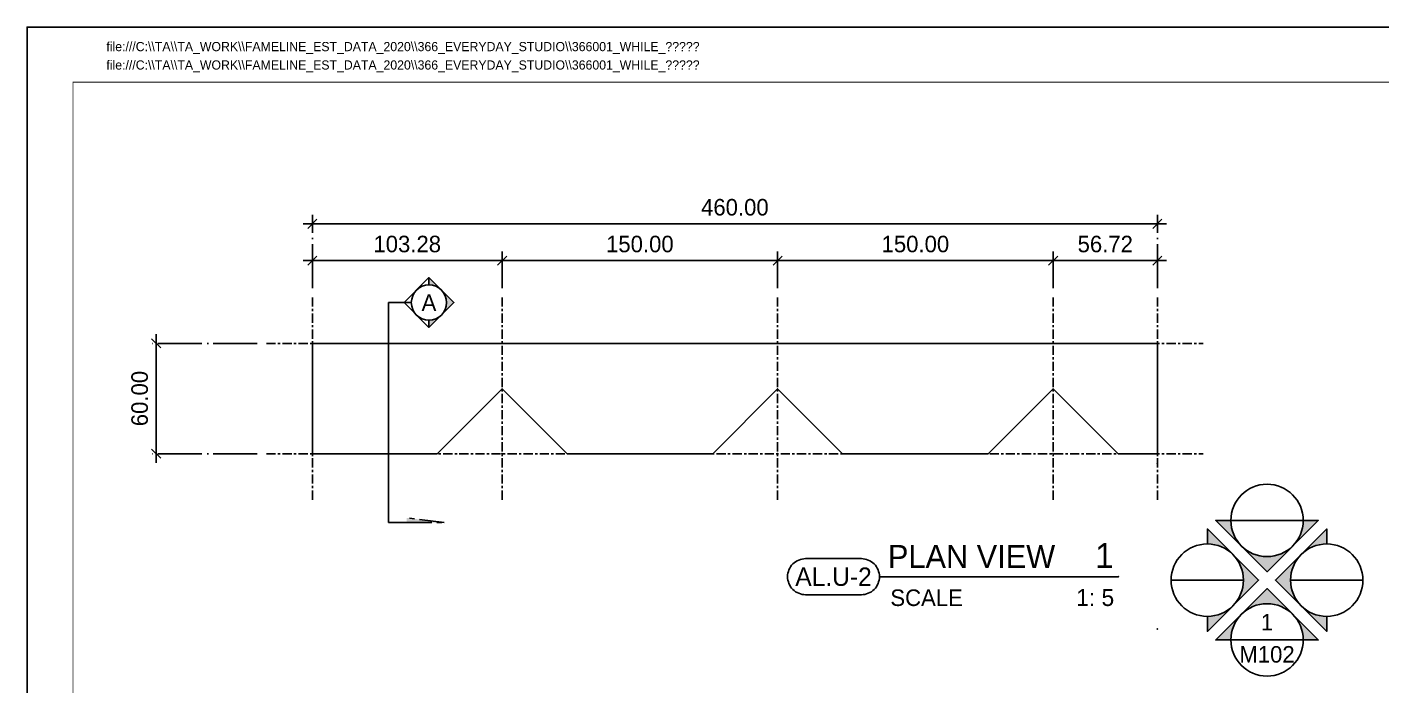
# Model space of a CAD drawing. Header units: millimetres. Extents: x -244126 to 368105, y -173968 to 259060.
# Drawn here: x 14462 to 15200, y 57088 to 57447 of the extents above; entities that cross this region are included whole.
import ezdxf
from ezdxf.enums import TextEntityAlignment as Align

# ---------------------------------------------------------------- set-up
doc = ezdxf.new("R2010")
doc.units = ezdxf.units.MM
doc.header["$MEASUREMENT"] = 0
for name, pattern in [('ACAD_ISO04W100', [30, 24, -3, 0, -3]), ('BORDER2', [22.225, 6.35, -3.175, 6.35, -3.175, 0, -3.175]), ('CENTER', [2, 1.25, -0.25, 0.25, -0.25]), ('TA_GL_000.00010', [0.000275, 0.0001, -2.5e-05, 2.5e-05, -2.5e-05, 0.0001]), ('TA_GL_005.00', [13.75, 5, -1.25, 1.25, -1.25, 5])]:
    doc.linetypes.add(name, pattern=pattern)
for name, color, linetype in [('000 - GRID', 8, 'CENTER'), ('000 - L I N E 0.1', 1, 'Continuous'), ('000 - SYMBOL CON', 1, 'Continuous'), ('000 - T E X T', 4, 'Continuous'), ('000 - TITLEBLOCK', 4, 'Continuous'), ('001 - ASCESSORIES', 1, 'Continuous'), ('A04_TUBE SERIES', 7, 'Continuous'), ('A11_ALU.SOLID SHEET', 7, 'Continuous')]:
    doc.layers.add(name, color=color, linetype=linetype)
doc.styles.add('Cetury Gothic', font='GOTHIC.TTF')
doc.styles.add('CORDIA', font='cordia.shx')
doc.styles.add('MtXpl_BrowalliaUPC', font='BrowalliaUPC.ttf')
doc.styles.add('TA', font='Cordia New.ttf', dxfattribs={"height": 4.5})
doc.dimstyles.new('DIM E-E', dxfattribs={"dimscale": 2, "dimtxt": 0.18, "dimasz": 0.1, "dimexe": 0.1, "dimexo": 0.1, "dimgap": 0.09, "dimtad": 1, "dimtoh": 1, "dimzin": 0, "dimdsep": 46, "dimtxsty": 'CORDIA', "dimblk": 'OBLIQUE', "dimcen": 0.1, "dimdle": 0.1, "dimclrd": 40, "dimclre": 140, "dimclrt": 3, "dimadec": 0, "dimazin": 0, "dimtfac": 1, "dimtix": 1, "dimtmove": 2, "dimatfit": 3, "dimfxl": 1, "dimtolj": 1, "dimtzin": 0, "dimarcsym": 0})

# ---------------------------------------------------------------- blocks, each defined once
blk = doc.blocks.new('A$Cfd196da9')
at = {"color": 0, "linetype": 'ByBlock', "const_width": 0.1}
blk.add_lwpolyline([(-143.5, -98), (96.5, -98), (96.5, 99), (-143.5, 99)], close=True, dxfattribs=at)
blk = doc.blocks.new('*U1676')
at = {"layer": '000 - L I N E 0.1', "color": 21, "linetype": 'Continuous'}
blk.add_lwpolyline([(35.6, 1050), (0, 1050), (0, 1014.4)], dxfattribs=at)
at = {"layer": '000 - TITLEBLOCK', "color": 250}
blk.add_lwpolyline([(0, 0), (1485, 0), (1485, 1050), (0, 1050)], close=True, dxfattribs=at)
at = {"layer": '000 - T E X T', "color": 3, "xscale": 5, "yscale": 5, "zscale": 5}
blk.add_blockref('A$Cfd196da9', (742.5, 525), dxfattribs=at)
at = {"color": 4, "style": 'TA'}
blk.add_attdef('PAPER_SIZE', text='', height=6.25, dxfattribs=at).set_placement((1421.5, 24.94), align=Align.MIDDLE_RIGHT)
blk.add_attdef('SCALE_SIZE', text='', height=6.25, dxfattribs=at).set_placement((1433.78, 25.07), align=Align.MIDDLE_LEFT)
at = {"layer": '000 - T E X T', "color": 250, "style": 'TA'}
for tag, height, p in [('SUPERLINK', 5, (43.16, 1039.41)), ('NAMEFILE', 5, (43.16, 1029.41)), ('SC', 100, (8.41, 938.03))]:
    blk.add_attdef(tag, text='', height=height, dxfattribs=at).set_placement(p, align=Align.MIDDLE_LEFT)
at = {"layer": '000 - T E X T', "color": 4, "style": 'TA'}
for tag, height, p in [('NAME_JOB_1', 5, (1309.16, 845.63)), ('NAME_JOB_2', 5, (1309.16, 834.72)), ('NAME_PROJECT_1', 7.5, (1234.52, 797.42)), ('NAME_PROJECT_2', 7.5, (1234.52, 778.92)), ('NAME_PROJECT_3', 7.5, (1234.52, 760.42)), ('CODE_VALUE_1', 4.75, (1302.87, 722.8)), ('CODE_VALUE_2', 4.75, (1302.87, 707.8)), ('PART_NAME_VALUE_1', 4.75, (1302.87, 689.69)), ('PART_NAME_VALUE_2', 4.75, (1302.87, 674.69)), ('PART_NAME_VALUE_3', 4.75, (1302.87, 659.69)), ('MATTERIAL_VALUE_1', 9, (1304.89, 642.26)), ('SPEC_VALUE', 9, (1304.89, 621.71)), ('THICKNESS_VALUE', 9, (1304.89, 601.32)), ('COATING_VALUE_1', 9, (1304.89, 581.25)), ('COATING_VALUE_2', 9, (1304.89, 561.18)), ('NAME_TITLE_1', 6, (1236.27, 194.04)), ('NAME_TITLE_2', 6, (1236.27, 177.39)), ('NAME_TITLE_3', 6, (1236.27, 160.74)), ('DRAWING_NO1', 6, (1236.53, 82.29)), ('DRAWING_NO2', 6, (1236.53, 62.29))]:
    blk.add_attdef(tag, text='', height=height, dxfattribs=at).set_placement(p, align=Align.MIDDLE_LEFT)
for tag, p in [('NAME_DAFT', (1383.53, 340.54)), ('NAME_CHECKED', (1383.53, 306.49)), ('NAME_DESIGNER', (1383.53, 273.03)), ('NAME_DESIGN_MGR', (1383.53, 237.79))]:
    blk.add_attdef(tag, text='', height=9, dxfattribs=at).set_placement(p, align=Align.MIDDLE_CENTER)
for tag, p, height in [('REV', (1383.82, 125.62), 9.38), ('NAME_REMARK', (138.21, 43.26), 10)]:
    blk.add_attdef(tag, p, '', height=height, dxfattribs=at)
at = {"layer": '000 - T E X T', "color": 4, "style": 'Cetury Gothic'}
for tag, p in [('SHEET_NO.', (1403.95, 84.99)), ('TOTAL_SHEET_NO.', (1402.41, 44.1))]:
    blk.add_attdef(tag, text='', height=9, dxfattribs=at).set_placement(p, align=Align.CENTER)
blk = doc.blocks.new('*U4419')
at = {"layer": '001 - ASCESSORIES', "color": 0, "linetype": 'ByBlock'}
for p, q in [((-225, 0), (-75, 0)), ((-75, 0), (75, 0)), ((75, 0), (225, 0)), ((225, 0), (235, 0)), ((-157.07, -60), (-225, -60)), ((-75, -60), (-86.36, -60)), ((-86.36, -60), (-86.36, -60)), ((-7.07, -60), (-75, -60)), ((75, -60), (63.64, -60)), ((63.64, -60), (63.64, -60)), ((142.93, -60), (75, -60)), ((225, -60), (213.64, -60)), ((213.64, -60), (213.64, -60)), ((225, -60), (235, -60))]:
    blk.add_line(p, q, dxfattribs=at)
for points in [[(-86.36, -60), (-121.72, -24.64), (-157.07, -60)], [(63.64, -60), (28.28, -24.64), (-7.07, -60)], [(213.64, -60), (178.28, -24.64), (142.93, -60)]]:
    blk.add_lwpolyline(points, dxfattribs=at)
blk = doc.blocks.new('*U4420')
at = {"color": 3}
blk.add_point((0, -60), dxfattribs=at)
at = {"layer": '000 - GRID', "color": 0, "linetype": 'ByBlock'}
blk.add_line((0, 25), (0, -85), dxfattribs=at)
at = {"layer": '000 - GRID', "color": 0}
blk.add_point((0, 0), dxfattribs=at)
at = {"style": 'TA', "flags": 1}
blk.add_attdef('LOCATION', (6, 6), '', height=4.5, dxfattribs=at)
blk = doc.blocks.new('*U4421')
at = {"color": 3}
blk.add_point((0, -460), dxfattribs=at)
at = {"layer": '000 - GRID', "color": 0, "linetype": 'ByBlock'}
blk.add_line((0, 25), (0, -485), dxfattribs=at)
at = {"layer": '000 - GRID', "color": 0}
blk.add_point((0, 0), dxfattribs=at)
at = {"style": 'TA', "flags": 1}
blk.add_attdef('LOCATION', (6, 6), '', height=4.5, dxfattribs=at)
blk = doc.blocks.new('_Oblique')
at = {"color": 0, "linetype": 'ByBlock', "lineweight": -2}
blk.add_line((-0.5, -0.5), (0.5, 0.5), dxfattribs=at)
blk = doc.blocks.new('*D4441')
at = {"layer": 'A04_TUBE SERIES', "color": 140, "linetype": 'ACAD_ISO04W100', "lineweight": -2, "transparency": 16777216}
for p, q in [((14617.31, 57304.77), (14617.31, 57324.77)), ((14720.59, 57304.77), (14720.59, 57324.77))]:
    blk.add_line(p, q, dxfattribs=at)
at = {"layer": 'A04_TUBE SERIES', "color": 40, "lineweight": -2, "transparency": 16777216}
blk.add_line((14612.31, 57319.77), (14725.59, 57319.77), dxfattribs=at)
at = {"layer": 'Defpoints', "color": 0, "transparency": 16777216}
for p in [(14720.59, 57319.77), (14617.31, 57299.77), (14720.59, 57299.77)]:
    blk.add_point(p, dxfattribs=at)
at = {"layer": 'A04_TUBE SERIES', "color": 40, "lineweight": -2, "transparency": 16777216, "xscale": 5, "yscale": 5, "zscale": 5, "rotation": 180}
blk.add_blockref('_Oblique', (14617.31, 57319.77), dxfattribs=at)
at = {"layer": 'A04_TUBE SERIES', "color": 40, "lineweight": -2, "transparency": 16777216, "xscale": 5, "yscale": 5, "zscale": 5}
blk.add_blockref('_Oblique', (14720.59, 57319.77), dxfattribs=at)
at = {"layer": 'A04_TUBE SERIES', "color": 3, "transparency": 16777216, "insert": (14668.95, 57328.77), "char_height": 9, "attachment_point": 5, "style": 'CORDIA'}
blk.add_mtext('\\A1;103.28', dxfattribs=at)
blk = doc.blocks.new('*D4442')
at = {"layer": 'A04_TUBE SERIES', "color": 140, "linetype": 'ACAD_ISO04W100', "lineweight": -2, "transparency": 16777216}
for p, q in [((14720.59, 57304.77), (14720.59, 57324.77)), ((14870.59, 57304.77), (14870.59, 57324.77))]:
    blk.add_line(p, q, dxfattribs=at)
at = {"layer": 'A04_TUBE SERIES', "color": 40, "lineweight": -2, "transparency": 16777216}
blk.add_line((14715.59, 57319.77), (14875.59, 57319.77), dxfattribs=at)
at = {"layer": 'Defpoints', "color": 0, "transparency": 16777216}
for p in [(14870.59, 57319.77), (14720.59, 57299.77), (14870.59, 57299.77)]:
    blk.add_point(p, dxfattribs=at)
at = {"layer": 'A04_TUBE SERIES', "color": 40, "lineweight": -2, "transparency": 16777216, "xscale": 5, "yscale": 5, "zscale": 5, "rotation": 180}
blk.add_blockref('_Oblique', (14720.59, 57319.77), dxfattribs=at)
at = {"layer": 'A04_TUBE SERIES', "color": 40, "lineweight": -2, "transparency": 16777216, "xscale": 5, "yscale": 5, "zscale": 5}
blk.add_blockref('_Oblique', (14870.59, 57319.77), dxfattribs=at)
at = {"layer": 'A04_TUBE SERIES', "color": 3, "transparency": 16777216, "insert": (14795.59, 57328.77), "char_height": 9, "attachment_point": 5, "style": 'CORDIA'}
blk.add_mtext('\\A1;150.00', dxfattribs=at)
blk = doc.blocks.new('*D4443')
at = {"layer": 'A04_TUBE SERIES', "color": 140, "linetype": 'ACAD_ISO04W100', "lineweight": -2, "transparency": 16777216}
for p, q in [((14870.59, 57304.77), (14870.59, 57324.77)), ((15020.59, 57304.77), (15020.59, 57324.77))]:
    blk.add_line(p, q, dxfattribs=at)
at = {"layer": 'A04_TUBE SERIES', "color": 40, "lineweight": -2, "transparency": 16777216}
blk.add_line((14865.59, 57319.77), (15025.59, 57319.77), dxfattribs=at)
at = {"layer": 'Defpoints', "color": 0, "transparency": 16777216}
for p in [(15020.59, 57319.77), (14870.59, 57299.77), (15020.59, 57299.77)]:
    blk.add_point(p, dxfattribs=at)
at = {"layer": 'A04_TUBE SERIES', "color": 40, "lineweight": -2, "transparency": 16777216, "xscale": 5, "yscale": 5, "zscale": 5, "rotation": 180}
blk.add_blockref('_Oblique', (14870.59, 57319.77), dxfattribs=at)
at = {"layer": 'A04_TUBE SERIES', "color": 40, "lineweight": -2, "transparency": 16777216, "xscale": 5, "yscale": 5, "zscale": 5}
blk.add_blockref('_Oblique', (15020.59, 57319.77), dxfattribs=at)
at = {"layer": 'A04_TUBE SERIES', "color": 3, "transparency": 16777216, "insert": (14945.59, 57328.77), "char_height": 9, "attachment_point": 5, "style": 'CORDIA'}
blk.add_mtext('\\A1;150.00', dxfattribs=at)
blk = doc.blocks.new('*D4444')
at = {"layer": 'A04_TUBE SERIES', "color": 140, "linetype": 'ACAD_ISO04W100', "lineweight": -2, "transparency": 16777216}
for p, q in [((15020.59, 57304.77), (15020.59, 57324.77)), ((15077.31, 57304.77), (15077.31, 57324.77))]:
    blk.add_line(p, q, dxfattribs=at)
at = {"layer": 'A04_TUBE SERIES', "color": 40, "lineweight": -2, "transparency": 16777216}
blk.add_line((15015.59, 57319.77), (15082.31, 57319.77), dxfattribs=at)
at = {"layer": 'Defpoints', "color": 0, "transparency": 16777216}
for p in [(15077.31, 57319.77), (15020.59, 57299.77), (15077.31, 57299.77)]:
    blk.add_point(p, dxfattribs=at)
at = {"layer": 'A04_TUBE SERIES', "color": 40, "lineweight": -2, "transparency": 16777216, "xscale": 5, "yscale": 5, "zscale": 5, "rotation": 180}
blk.add_blockref('_Oblique', (15020.59, 57319.77), dxfattribs=at)
at = {"layer": 'A04_TUBE SERIES', "color": 40, "lineweight": -2, "transparency": 16777216, "xscale": 5, "yscale": 5, "zscale": 5}
blk.add_blockref('_Oblique', (15077.31, 57319.77), dxfattribs=at)
at = {"layer": 'A04_TUBE SERIES', "color": 3, "transparency": 16777216, "insert": (15048.95, 57328.77), "char_height": 9, "attachment_point": 5, "style": 'CORDIA'}
blk.add_mtext('\\A1;56.72', dxfattribs=at)
blk = doc.blocks.new('*D4445')
at = {"layer": 'A04_TUBE SERIES', "color": 140, "linetype": 'ACAD_ISO04W100', "lineweight": -2, "transparency": 16777216}
for p, q in [((14617.31, 57304.77), (14617.31, 57344.77)), ((15077.31, 57304.77), (15077.31, 57344.77))]:
    blk.add_line(p, q, dxfattribs=at)
at = {"layer": 'A04_TUBE SERIES', "color": 40, "lineweight": -2, "transparency": 16777216}
blk.add_line((14612.31, 57339.77), (15082.31, 57339.77), dxfattribs=at)
at = {"layer": 'Defpoints', "color": 0, "transparency": 16777216}
for p in [(15077.31, 57339.77), (14617.31, 57299.77), (15077.31, 57299.77)]:
    blk.add_point(p, dxfattribs=at)
at = {"layer": 'A04_TUBE SERIES', "color": 40, "lineweight": -2, "transparency": 16777216, "xscale": 5, "yscale": 5, "zscale": 5, "rotation": 180}
blk.add_blockref('_Oblique', (14617.31, 57339.77), dxfattribs=at)
at = {"layer": 'A04_TUBE SERIES', "color": 40, "lineweight": -2, "transparency": 16777216, "xscale": 5, "yscale": 5, "zscale": 5}
blk.add_blockref('_Oblique', (15077.31, 57339.77), dxfattribs=at)
at = {"layer": 'A04_TUBE SERIES', "color": 3, "transparency": 16777216, "insert": (14847.31, 57348.77), "char_height": 9, "attachment_point": 5, "style": 'CORDIA'}
blk.add_mtext('\\A1;460.00', dxfattribs=at)
blk = doc.blocks.new('*D4454')
at = {"layer": 'A04_TUBE SERIES', "color": 40, "lineweight": -2, "transparency": 16777216}
blk.add_line((14532.31, 57279.77), (14532.31, 57209.77), dxfattribs=at)
at = {"layer": 'A04_TUBE SERIES', "color": 140, "linetype": 'ACAD_ISO04W100', "lineweight": -2, "transparency": 16777216}
for p, q in [((14587.31, 57274.77), (14527.31, 57274.77)), ((14587.31, 57214.77), (14527.31, 57214.77))]:
    blk.add_line(p, q, dxfattribs=at)
at = {"layer": 'Defpoints', "color": 0, "transparency": 16777216}
for p in [(14592.31, 57274.77), (14532.31, 57214.77), (14592.31, 57214.77)]:
    blk.add_point(p, dxfattribs=at)
at = {"layer": 'A04_TUBE SERIES', "color": 40, "lineweight": -2, "transparency": 16777216, "xscale": 5, "yscale": 5, "zscale": 5}
for p, rotation in [((14532.31, 57274.77), 90), ((14532.31, 57214.77), 270)]:
    blk.add_blockref('_Oblique', p, dxfattribs=dict(at, rotation=rotation))
at = {"layer": 'A04_TUBE SERIES', "color": 3, "transparency": 16777216, "insert": (14523.31, 57244.77), "char_height": 9, "attachment_point": 5, "rotation": 90, "style": 'CORDIA'}
blk.add_mtext('\\A1;60.00', dxfattribs=at)
blk = doc.blocks.new('A$C2FD3211E')
h = blk.add_hatch(color=2)
h.paths.add_polyline_path([(2.01, 7.26, -0.198912), (2.84, 5.25), (4.02, 5.25)])
h.paths.add_polyline_path([(-2.01, 7.26), (-4.02, 5.25), (-2.84, 5.25, -0.198912)])
h.paths.add_polyline_path([(0, 9.27), (-2.01, 7.26, -0.198912), (0, 8.09, -0.198912), (2.01, 7.26)])
at = {"color": 2}
blk.add_lwpolyline([(2.84, 5.25), (4.02, 5.25), (0, 9.27), (-4.02, 5.25), (-2.84, 5.25)], dxfattribs=at)
blk = doc.blocks.new('A$C66cdf1b7')
at = {"color": 2}
for p, q in [((-3.94, 6.5), (3.94, 6.5)), ((-10.44, 0), (-2.56, 0)), ((2.56, 0), (10.44, 0)), ((-3.94, -6.5), (3.94, -6.5))]:
    blk.add_line(p, q, dxfattribs=at)
for centre in [(0, 6.5), (0, 6.5), (-6.5, 0), (-6.5, 0), (6.5, 0), (6.5, 0), (0, -6.5), (0, -6.5)]:
    blk.add_circle(centre, 3.94, dxfattribs=at)
at = {"color": 3, "xscale": 1.387206065883648, "yscale": 1.387206065883648, "zscale": 1.387206065883648}
for p, rotation in [((0, 13.78), 180), ((-13.78, 0), 270), ((13.78, 0), 89.99999999999997)]:
    blk.add_blockref('A$C2FD3211E', p, dxfattribs=dict(at, rotation=rotation))
blk.add_blockref('A$C2FD3211E', (0, -13.78), dxfattribs=at)
at = {"color": 0, "style": 'Cetury Gothic'}
for tag, p in [('ELE3', (0, 8.42)), ('ELE3_DRAWING', (0, 4.93)), ('ELE2', (-6.5, 1.93)), ('ELE4', (6.5, 1.93)), ('ELE2_DRAWING', (-6.5, -1.57)), ('ELE4_DRAWING', (6.5, -1.57)), ('ELE1', (0, -4.57)), ('ELE1_DRAWING', (0, -8.07))]:
    blk.add_attdef(tag, text='', height=1.8, dxfattribs=at).set_placement(p, align=Align.MIDDLE_CENTER)
blk = doc.blocks.new('*U875')
at = {"color": 4}
blk.add_line((-4.26, 5.7), (-30.26, 5.7), dxfattribs=at)
at = {"linetype": 'TA_GL_000.00010'}
blk.add_point((0, 18), dxfattribs=at)
for p in [(-4.26, 5.7), (0, 0)]:
    blk.add_point(p)
at = {"layer": '000 - SYMBOL CON', "color": 0, "linetype": 'ByBlock'}
blk.add_lwpolyline([(-38.3, 7.66, 0.414214), (-40.26, 5.7, 0.414214), (-38.3, 3.74), (-32.22, 3.74, 0.414214), (-30.26, 5.7, 0.414214), (-32.22, 7.66)], format="xyb", close=True, dxfattribs=at)
at = {"color": 4, "linetype": 'BORDER2', "style": 'Cetury Gothic'}
blk.add_text('SCALE', height=1.8, dxfattribs=at).set_placement((-29.07, 2.51))
at = {"color": 0, "style": 'TA'}
for tag, p in [('HEADING2', (-29.33, 10.65)), ('HEADING', (-29.33, 6.65))]:
    blk.add_attdef(tag, p, '', height=2.5, dxfattribs=at)
for tag, height, p in [('LO', 2.7, (-4.76, 6.65)), ('SC', 1.85, (-4.7, 2.51))]:
    blk.add_attdef(tag, text='', height=height, dxfattribs=at).set_placement(p, align=Align.RIGHT)
at = {"layer": '000 - T E X T', "color": 0, "style": 'MtXpl_BrowalliaUPC'}
blk.add_attdef('NO.CODE', text='', height=2, dxfattribs=at).set_placement((-35.26, 5.7), align=Align.MIDDLE_CENTER)
blk = doc.blocks.new('A$C6D7226B7')
blk.add_hatch(color=2).paths.add_polyline_path([(0.71, 5.6), (0, 0), (0.71, 0)])
at = {"color": 2, "linetype": 'CENTER', "ltscale": 3}
for p, q in [((0.71, 5.6), (0, 0)), ((0.71, 0), (0.71, 5.6))]:
    blk.add_line(p, q, dxfattribs=at)
blk = doc.blocks.new('*U4473')
at = {"color": 2}
blk.add_circle((1.92, 0), 1.92, dxfattribs=at)
blk.add_circle((1.92, 0), 1.92, dxfattribs=at)
at = {"layer": '000 - SYMBOL CON', "color": 2, "linetype": 'ByBlock'}
for p, q in [((-2.49, 0), (0, 0)), ((-2.49, -23.94), (-0.49, -23.94))]:
    blk.add_line(p, q, dxfattribs=at)
blk.add_lwpolyline([(-2.49, -23.94), (-2.49, 0)], dxfattribs=at)
at = {"layer": 'Defpoints', "color": 250}
blk.add_lwpolyline([(1.92, 2.71), (-0.79, 0), (1.92, -2.71), (4.63, 0)], close=True, dxfattribs=at)
at = {"color": 3, "rotation": 270.0133338111312}
for name, p, xscale, yscale, zscale in [('A$C2FD3211E', (-1.62, 0), 0.6742075757186758, 0.6742075757186758, 0.6742075757186758), ('A$C6D7226B7', (-0.49, -23.42), 0.7254261282618397, 0.7254261282618397, 0.7254261282618397)]:
    blk.add_blockref(name, p, dxfattribs=dict(at, xscale=xscale, yscale=yscale, zscale=zscale))
at = {"layer": '000 - T E X T', "color": 0, "style": 'TA'}
blk.add_attdef('SYM', text='', height=1.8, dxfattribs=at).set_placement((1.92, 0), align=Align.MIDDLE_CENTER)

msp = doc.modelspace()

# ---------------------------------------------------------------- linework, layer by layer
at = {"layer": 'A04_TUBE SERIES', "color": 3}
for p, q in [((14617.30733, 57214.77473), (14617.30733, 57274.77473)), ((15077.30733, 57214.77473), (15077.30733, 57274.77473))]:
    msp.add_line(p, q, dxfattribs=at)

# ---------------------------------------------------------------- block references
ref = msp.add_blockref('*U1676', (14462.00896, 56396.7919))
ref.add_attrib('SUPERLINK', 'file:///C:\\\\TA\\\\TA_WORK\\\\FAMELINE_EST_DATA_2020\\\\366_EVERYDAY_STUDIO\\\\366001_WHILE_เอกมัย', dxfattribs={"layer": '000 - T E X T', "color": 250, "height": 5, "style": 'TA'}).set_placement((14505.17054, 57436.20525), align=Align.MIDDLE_LEFT)
ref.add_attrib('NAMEFILE', 'file:///C:\\\\TA\\\\TA_WORK\\\\FAMELINE_EST_DATA_2020\\\\366_EVERYDAY_STUDIO\\\\366001_WHILE_เอกมัย', dxfattribs={"layer": '000 - T E X T', "color": 250, "height": 5, "style": 'TA'}).set_placement((14505.17054, 57426.20415), align=Align.MIDDLE_LEFT)
at = {"layer": '000 - GRID', "linetype": 'TA_GL_005.00'}
for p in [(14617.30733, 57274.77473), (14720.5916, 57274.77473), (14870.5916, 57274.77473), (15020.5916, 57274.77473), (15077.30733, 57274.77473)]:
    msp.add_blockref('*U4420', p, dxfattribs=at)
at = {"layer": '000 - GRID', "linetype": 'TA_GL_005.00', "rotation": 90}
for p in [(14617.30733, 57274.77473), (14617.30733, 57214.77473)]:
    msp.add_blockref('*U4421', p, dxfattribs=at)
at = {"layer": '000 - SYMBOL CON', "color": 4, "xscale": 5, "yscale": 5, "zscale": 5}
msp.add_blockref('*U4473', (14671.17371, 57296.97345), dxfattribs=at).add_auto_attribs({'SYM': 'A'})
at = {"layer": '000 - T E X T', "xscale": 5, "yscale": 5, "zscale": 5}
for name, p, values in [('*U875', (15077.30733, 57119.3913), {'NO.CODE': 'AL.U-2', 'HEADING': 'PLAN VIEW', 'LO': '1', 'SC': '1: 5'}), ('A$C66cdf1b7', (15137.01088, 57145.99787), {'ELE1': '1', 'ELE1_DRAWING': 'M102'})]:
    msp.add_blockref(name, p, dxfattribs=at).add_auto_attribs(values)
at = {"layer": 'A11_ALU.SOLID SHEET', "color": 3}
msp.add_blockref('*U4419', (14842.30733, 57274.77473), dxfattribs=at)

# ---------------------------------------------------------------- dimensions: what is measured, and where the dimension line sits
at = {"layer": 'A04_TUBE SERIES', "color": 3}
for base, p1, p2, picture, middle in [((15077.30733, 57339.77473), (14617.30733, 57299.77473), (15077.30733, 57299.77473), '*D4445', (14847.30733, 57348.77473)), ((14720.5916, 57319.77473), (14617.30733, 57299.77473), (14720.5916, 57299.77473), '*D4441', (14668.94946, 57328.77473)), ((14870.5916, 57319.77473), (14720.5916, 57299.77473), (14870.5916, 57299.77473), '*D4442', (14795.5916, 57328.77473)), ((15020.5916, 57319.77473), (14870.5916, 57299.77473), (15020.5916, 57299.77473), '*D4443', (14945.5916, 57328.77473)), ((15077.30733, 57319.77473), (15020.5916, 57299.77473), (15077.30733, 57299.77473), '*D4444', (15048.94946, 57328.77473))]:
    dim = msp.add_linear_dim(base=base, p1=p1, p2=p2, dimstyle='DIM E-E', override={"dimscale": 50}, dxfattribs=at)
    dim.commit()
    dim.dimension.update_dxf_attribs({"geometry": picture, "text_midpoint": middle})
dim = msp.add_linear_dim(base=(14532.30733, 57214.77473), p1=(14592.30733, 57274.77473), p2=(14592.30733, 57214.77473), angle=90, dimstyle='DIM E-E', override={"dimscale": 50}, dxfattribs=at)
dim.commit()
dim.dimension.update_dxf_attribs({"geometry": '*D4454', "text_midpoint": (14523.30733, 57244.77473)})

doc.saveas('drawing.dxf')
